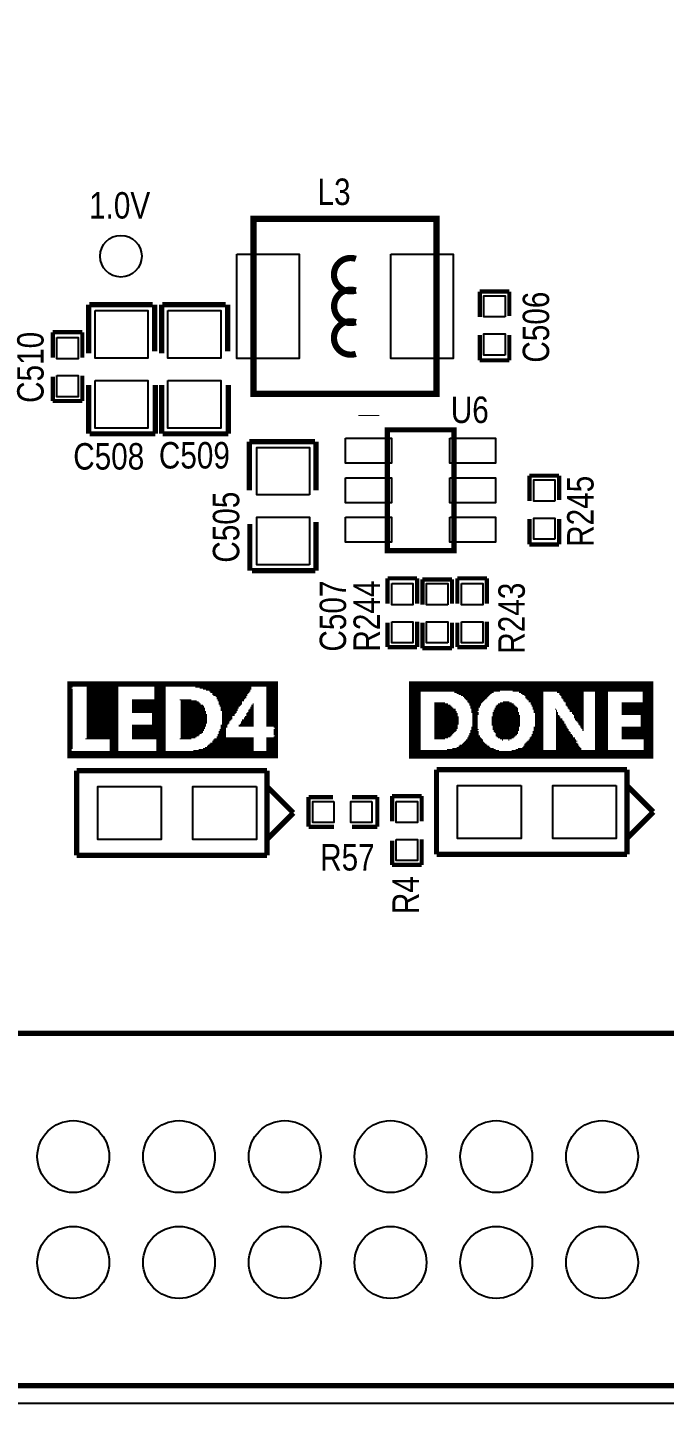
# Model space of a CAD drawing. Extents: x -16 to 114, y 9 to 99.
# Drawn here: x 37.65 to 52.95, y 9.2 to 42.22 of the extents above; entities that cross this region are included whole.
import ezdxf

# ---------------------------------------------------------------- set-up
doc = ezdxf.new("R2010")
doc.units = 0
for name, color, linetype in [('BG_OUTLINE', 7, 'CONTINUOUS'), ('BG_SILKSCREEN_TOP', 231, 'CONTINUOUS'), ('MA_PEN3', 231, 'CONTINUOUS'), ('PG_SILKSCREEN_TOP', 120, 'CONTINUOUS'), ('PIN_TOP', 92, 'CONTINUOUS'), ('RD_SILKSCREEN_TOP', 1, 'CONTINUOUS')]:
    doc.layers.add(name, color=color, linetype=linetype)

msp = doc.modelspace()

# ---------------------------------------------------------------- linework, layer by layer
at = {"layer": 'BG_OUTLINE'}
msp.add_lwpolyline([(-13.1341, 99.1898), (110.731, 99.1898, -0.414216), (113.7971, 96.1238), (113.7999, 12.1768), (113.7971, 12.2634, -0.414229), (110.731, 9.1973), (-13.2283, 9.1973), (-13.1267, 9.205, -0.414216), (-16.1928, 12.271), (-16.2001, 96.1238, -0.414209)], format="xyb", close=True, dxfattribs=at)
at = {"layer": 'MA_PEN3', "const_width": 0.0254}
for points in [[(38.6095, 26.5179), (43.6641, 26.5179)], [(38.6095, 26.4925), (43.6641, 26.4925)], [(38.6095, 26.4671), (43.6641, 26.4671)], [(38.6095, 26.4417), (43.6641, 26.4417)], [(38.6095, 26.4163), (43.6641, 26.4163)], [(46.8122, 26.5176), (52.6796, 26.5176)], [(46.8122, 26.4922), (52.6796, 26.4922)], [(46.8122, 26.4668), (52.6796, 26.4668)], [(46.8122, 26.4414), (52.6796, 26.4414)], [(46.8122, 26.416), (52.6796, 26.416)], [(38.6095, 26.3909), (38.7365, 26.3909)], [(38.6095, 26.3655), (38.7111, 26.3655)], [(38.6095, 26.3401), (38.7365, 26.3401)], [(38.6095, 26.3147), (38.7365, 26.3147)], [(38.6095, 26.2893), (38.7365, 26.2893)], [(38.6095, 26.2639), (38.7365, 26.2639)], [(38.6095, 26.2385), (38.7365, 26.2385)], [(38.6095, 26.2131), (38.7365, 26.2131)], [(38.6095, 26.1877), (38.7365, 26.1877)], [(38.6095, 26.1623), (38.7365, 26.1623)], [(38.6095, 26.1369), (38.7365, 26.1369)], [(38.6095, 26.1115), (38.7365, 26.1115)], [(38.6095, 26.0861), (38.7365, 26.0861)], [(39.0667, 26.3909), (39.8287, 26.3909)], [(39.0667, 26.3655), (39.8287, 26.3655)], [(39.0667, 26.3401), (39.8287, 26.3401)], [(39.0667, 26.3147), (39.8287, 26.3147)], [(39.0667, 26.2893), (39.8287, 26.2893)], [(39.0667, 26.2639), (39.8287, 26.2639)], [(39.0667, 26.2385), (39.8287, 26.2385)], [(39.0667, 26.2131), (39.8287, 26.2131)], [(39.0667, 26.1877), (39.8287, 26.1877)], [(39.0667, 26.1623), (39.8287, 26.1623)], [(39.0667, 26.1369), (39.8287, 26.1369)], [(39.0667, 26.1115), (39.8287, 26.1115)], [(39.0667, 26.0861), (39.8287, 26.0861)], [(40.1589, 26.0861), (40.9717, 26.0861)], [(40.6923, 26.3909), (40.9717, 26.3909)], [(40.6923, 26.3655), (40.9717, 26.3655)], [(40.6923, 26.3401), (40.9717, 26.3401)], [(40.6923, 26.3147), (40.9717, 26.3147)], [(40.6923, 26.2893), (40.9717, 26.2893)], [(40.6923, 26.2639), (40.9717, 26.2639)], [(40.6923, 26.2385), (40.9717, 26.2385)], [(40.6923, 26.2131), (40.9717, 26.2131)], [(40.6923, 26.1877), (40.9717, 26.1877)], [(40.6923, 26.1623), (40.9717, 26.1623)], [(40.6923, 26.1369), (40.9717, 26.1369)], [(40.6923, 26.1115), (40.9717, 26.1115)], [(41.3019, 26.0861), (41.5813, 26.0861)], [(41.6829, 26.3909), (43.0291, 26.3909)], [(41.7845, 26.3655), (43.0291, 26.3655)], [(41.8607, 26.3401), (43.0291, 26.3401)], [(41.9369, 26.3147), (43.0037, 26.3147)], [(42.0131, 26.2893), (43.0037, 26.2893)], [(42.0385, 26.2639), (42.9783, 26.2639)], [(42.0893, 26.2385), (42.9529, 26.2385)], [(42.0893, 26.2131), (42.9275, 26.2131)], [(42.1147, 26.1877), (42.9275, 26.1877)], [(42.1655, 26.1623), (42.9021, 26.1623)], [(42.1909, 26.1369), (42.9021, 26.1369)], [(42.1909, 26.1115), (42.8767, 26.1115)], [(42.2163, 26.0861), (42.8513, 26.0861)], [(43.3847, 26.3909), (43.6641, 26.3909)], [(43.3847, 26.3655), (43.6641, 26.3655)], [(43.3847, 26.3401), (43.6641, 26.3401)], [(43.3847, 26.3147), (43.6641, 26.3147)], [(43.3847, 26.2893), (43.6641, 26.2893)], [(43.3847, 26.2639), (43.6641, 26.2639)], [(43.3847, 26.2385), (43.6641, 26.2385)], [(43.3847, 26.2131), (43.6641, 26.2131)], [(43.3847, 26.1877), (43.6641, 26.1877)], [(43.3847, 26.1623), (43.6641, 26.1623)], [(43.3847, 26.1369), (43.6641, 26.1369)], [(43.3847, 26.1115), (43.6641, 26.1115)], [(43.3847, 26.0861), (43.6641, 26.0861)], [(46.8122, 26.3906), (52.6796, 26.3906)], [(46.8122, 26.3652), (52.6796, 26.3652)], [(46.8122, 26.3398), (52.6796, 26.3398)], [(46.8122, 26.3144), (52.6796, 26.3144)], [(46.8122, 26.289), (48.9966, 26.289)], [(46.8122, 26.2636), (47.0916, 26.2636)], [(46.8122, 26.2382), (47.0916, 26.2382)], [(46.8122, 26.2128), (47.0916, 26.2128)], [(46.8122, 26.1874), (47.0916, 26.1874)], [(46.8122, 26.162), (47.0916, 26.162)], [(46.8122, 26.1366), (47.0916, 26.1366)], [(46.8122, 26.1112), (47.0916, 26.1112)], [(46.8122, 26.0858), (47.0916, 26.0858)], [(47.9044, 26.2636), (48.8442, 26.2636)], [(47.9552, 26.2382), (48.7934, 26.2382)], [(48.006, 26.2128), (48.768, 26.2128)], [(48.0568, 26.1874), (48.7426, 26.1874)], [(48.1076, 26.162), (48.7172, 26.162)], [(48.133, 26.1366), (48.6918, 26.1366)], [(48.1584, 26.1112), (48.6664, 26.1112)], [(48.1838, 26.0858), (48.641, 26.0858)], [(49.3014, 26.289), (52.6796, 26.289)], [(49.4538, 26.2636), (50.038, 26.2636)], [(49.5046, 26.2382), (50.038, 26.2382)], [(49.53, 26.2128), (50.038, 26.2128)], [(49.5808, 26.1874), (50.038, 26.1874)], [(49.6062, 26.162), (50.038, 26.162)], [(49.6062, 26.1366), (50.038, 26.1366)], [(49.6316, 26.1112), (50.038, 26.1112)], [(49.657, 26.0858), (50.038, 26.0858)], [(50.3682, 26.2636), (51.0032, 26.2636)], [(50.419, 26.2382), (51.0032, 26.2382)], [(50.419, 26.2128), (51.0032, 26.2128)], [(50.4444, 26.1874), (51.0032, 26.1874)], [(50.4698, 26.162), (51.0032, 26.162)], [(50.4698, 26.1366), (51.0032, 26.1366)], [(50.4952, 26.1112), (51.0032, 26.1112)], [(50.5206, 26.0858), (51.0032, 26.0858)], [(51.2826, 26.2636), (51.5874, 26.2636)], [(51.2826, 26.2382), (51.5874, 26.2382)], [(51.2826, 26.2128), (51.5874, 26.2128)], [(51.2826, 26.1874), (51.5874, 26.1874)], [(51.2826, 26.162), (51.5874, 26.162)], [(51.2826, 26.1366), (51.5874, 26.1366)], [(51.2826, 26.1112), (51.5874, 26.1112)], [(51.2826, 26.0858), (51.5874, 26.0858)], [(52.4256, 26.2636), (52.6796, 26.2636)], [(52.4256, 26.2382), (52.6796, 26.2382)], [(52.4256, 26.2128), (52.6796, 26.2128)], [(52.4256, 26.1874), (52.6796, 26.1874)], [(52.4256, 26.162), (52.6796, 26.162)], [(52.4256, 26.1366), (52.6796, 26.1366)], [(52.4256, 26.1112), (52.6796, 26.1112)], [(52.4256, 26.0858), (52.6796, 26.0858)], [(38.6095, 26.0607), (38.7365, 26.0607)], [(38.6095, 26.0353), (38.7365, 26.0353)], [(38.6095, 26.0099), (38.7365, 26.0099)], [(38.6095, 25.9845), (38.7365, 25.9845)], [(38.6095, 25.9591), (38.7365, 25.9591)], [(38.6095, 25.9337), (38.7365, 25.9337)], [(38.6095, 25.9083), (38.7365, 25.9083)], [(38.6095, 25.8829), (38.7365, 25.8829)], [(38.6095, 25.8575), (38.7365, 25.8575)], [(38.6095, 25.8321), (38.7365, 25.8321)], [(38.6095, 25.8067), (38.7365, 25.8067)], [(38.6095, 25.7813), (38.7365, 25.7813)], [(38.6095, 25.7559), (38.7365, 25.7559)], [(39.0667, 26.0607), (39.8287, 26.0607)], [(39.0667, 26.0353), (39.8287, 26.0353)], [(39.0667, 26.0099), (39.8287, 26.0099)], [(39.0667, 25.9845), (39.8287, 25.9845)], [(39.0667, 25.9591), (39.8287, 25.9591)], [(39.0667, 25.9337), (39.8287, 25.9337)], [(39.0667, 25.9083), (39.8287, 25.9083)], [(39.0667, 25.8829), (39.8287, 25.8829)], [(39.0667, 25.8575), (39.8287, 25.8575)], [(39.0667, 25.8321), (39.8287, 25.8321)], [(39.0667, 25.8067), (39.8287, 25.8067)], [(39.0667, 25.7813), (39.8287, 25.7813)], [(39.0667, 25.7559), (39.8287, 25.7559)], [(40.1589, 26.0607), (40.9717, 26.0607)], [(40.1589, 26.0353), (40.9717, 26.0353)], [(40.1589, 26.0099), (40.9717, 26.0099)], [(40.1589, 25.9845), (40.9717, 25.9845)], [(40.1589, 25.9591), (40.9717, 25.9591)], [(40.1589, 25.9337), (40.9717, 25.9337)], [(40.1589, 25.9083), (40.9717, 25.9083)], [(40.1589, 25.8829), (40.9717, 25.8829)], [(40.1589, 25.8575), (40.9717, 25.8575)], [(40.1589, 25.8321), (40.9717, 25.8321)], [(40.1589, 25.8067), (40.9717, 25.8067)], [(40.1589, 25.7813), (40.9717, 25.7813)], [(40.6415, 25.7559), (40.9717, 25.7559)], [(41.3273, 26.0607), (41.7083, 26.0607)], [(41.3273, 26.0353), (41.7591, 26.0353)], [(41.3273, 26.0099), (41.7845, 26.0099)], [(41.3273, 25.9845), (41.8099, 25.9845)], [(41.3273, 25.9591), (41.8607, 25.9591)], [(41.3273, 25.9337), (41.8861, 25.9337)], [(41.3273, 25.9083), (41.8861, 25.9083)], [(41.3273, 25.8829), (41.9115, 25.8829)], [(41.3273, 25.8575), (41.9115, 25.8575)], [(41.3273, 25.8321), (41.9115, 25.8321)], [(41.3273, 25.8067), (41.9369, 25.8067)], [(41.3273, 25.7813), (41.9369, 25.7813)], [(41.3273, 25.7559), (41.9369, 25.7559)], [(42.2163, 26.0607), (42.8513, 26.0607)], [(42.2417, 26.0353), (42.8005, 26.0353)], [(42.2417, 26.0099), (42.8005, 26.0099)], [(42.2417, 25.9845), (42.8005, 25.9845)], [(42.2671, 25.9591), (42.7751, 25.9591)], [(42.2671, 25.9337), (42.7497, 25.9337)], [(42.2925, 25.9083), (42.7243, 25.9083)], [(42.2925, 25.8829), (42.7243, 25.8829)], [(42.2925, 25.8575), (42.6989, 25.8575)], [(42.2925, 25.8321), (42.6989, 25.8321)], [(42.3179, 25.8067), (42.6735, 25.8067)], [(42.3179, 25.7813), (42.6735, 25.7813)], [(42.3179, 25.7559), (42.6481, 25.7559)], [(42.9021, 25.7559), (43.0799, 25.7559)], [(42.9275, 25.7813), (43.0799, 25.7813)], [(42.9529, 25.8321), (43.0799, 25.8321)], [(42.9529, 25.8067), (43.0799, 25.8067)], [(42.9783, 25.8575), (43.0799, 25.8575)], [(43.0037, 25.9083), (43.0799, 25.9083)], [(43.0037, 25.8829), (43.0799, 25.8829)], [(43.0291, 25.9591), (43.0799, 25.9591)], [(43.0291, 25.9337), (43.0799, 25.9337)], [(43.0545, 25.9845), (43.0799, 25.9845)], [(43.3847, 26.0607), (43.6641, 26.0607)], [(43.3847, 26.0353), (43.6641, 26.0353)], [(43.3847, 26.0099), (43.6641, 26.0099)], [(43.3847, 25.9845), (43.6641, 25.9845)], [(43.3847, 25.9591), (43.6641, 25.9591)], [(43.3847, 25.9337), (43.6641, 25.9337)], [(43.3847, 25.9083), (43.6641, 25.9083)], [(43.3847, 25.8829), (43.6641, 25.8829)], [(43.3847, 25.8575), (43.6641, 25.8575)], [(43.3847, 25.8321), (43.6641, 25.8321)], [(43.3847, 25.8067), (43.6641, 25.8067)], [(43.3847, 25.7813), (43.6641, 25.7813)], [(43.3847, 25.7559), (43.6641, 25.7559)], [(46.8122, 26.0604), (47.0916, 26.0604)], [(46.8122, 26.035), (47.0916, 26.035)], [(46.8122, 26.0096), (47.0916, 26.0096)], [(46.8122, 25.9842), (47.0916, 25.9842)], [(46.8122, 25.9588), (47.0916, 25.9588)], [(46.8122, 25.9334), (47.0916, 25.9334)], [(46.8122, 25.908), (47.0916, 25.908)], [(46.8122, 25.8826), (47.0916, 25.8826)], [(46.8122, 25.8572), (47.0916, 25.8572)], [(46.8122, 25.8318), (47.0916, 25.8318)], [(46.8122, 25.8064), (47.0916, 25.8064)], [(46.8122, 25.781), (47.0916, 25.781)], [(46.8122, 25.7556), (47.0916, 25.7556)], [(47.4218, 26.0096), (47.6758, 26.0096)], [(47.4218, 25.9842), (47.752, 25.9842)], [(47.4218, 25.9588), (47.8028, 25.9588)], [(47.4218, 25.9334), (47.8282, 25.9334)], [(47.4218, 25.908), (47.8536, 25.908)], [(47.4218, 25.8826), (47.879, 25.8826)], [(47.4218, 25.8572), (47.9298, 25.8572)], [(47.4218, 25.8318), (47.9298, 25.8318)], [(47.4218, 25.8064), (47.9552, 25.8064)], [(47.4218, 25.781), (47.9552, 25.781)], [(47.4218, 25.7556), (47.9806, 25.7556)], [(48.2092, 26.0604), (48.6156, 26.0604)], [(48.2092, 26.035), (48.5902, 26.035)], [(48.2346, 26.0096), (48.5648, 26.0096)], [(48.26, 25.9842), (48.5394, 25.9842)], [(48.26, 25.9588), (48.5394, 25.9588)], [(48.2854, 25.9334), (48.514, 25.9334)], [(48.2854, 25.908), (48.514, 25.908)], [(48.2854, 25.8826), (48.4886, 25.8826)], [(48.3108, 25.8572), (48.4886, 25.8572)], [(48.3108, 25.8318), (48.4886, 25.8318)], [(48.3108, 25.8064), (48.4632, 25.8064)], [(48.3108, 25.781), (48.4886, 25.781)], [(48.3362, 25.7556), (48.4886, 25.7556)], [(48.8188, 25.781), (49.4538, 25.781)], [(48.8188, 25.7556), (49.4538, 25.7556)], [(48.8442, 25.8318), (49.4284, 25.8318)], [(48.8442, 25.8064), (49.4284, 25.8064)], [(48.8696, 25.8826), (49.4284, 25.8826)], [(48.8696, 25.8572), (49.4284, 25.8572)], [(48.895, 25.9334), (49.3776, 25.9334)], [(48.895, 25.908), (49.403, 25.908)], [(48.9204, 25.9588), (49.3522, 25.9588)], [(48.9458, 25.9842), (49.3268, 25.9842)], [(48.9966, 26.0096), (49.276, 26.0096)], [(49.0728, 26.035), (49.2252, 26.035)], [(49.6824, 26.0604), (50.038, 26.0604)], [(49.6824, 26.035), (50.038, 26.035)], [(49.7332, 26.0096), (50.038, 26.0096)], [(49.7332, 25.9842), (50.038, 25.9842)], [(49.7586, 25.9588), (50.038, 25.9588)], [(49.7586, 25.9334), (50.038, 25.9334)], [(49.784, 25.908), (50.038, 25.908)], [(49.784, 25.8826), (50.038, 25.8826)], [(49.784, 25.8572), (50.038, 25.8572)], [(49.8094, 25.8318), (50.038, 25.8318)], [(49.8094, 25.8064), (50.038, 25.8064)], [(49.8094, 25.781), (50.038, 25.781)], [(49.8348, 25.7556), (50.038, 25.7556)], [(50.3174, 25.8572), (50.3428, 25.8572)], [(50.3428, 25.8318), (50.3682, 25.8318)], [(50.3428, 25.8064), (50.3682, 25.8064)], [(50.3428, 25.781), (50.3936, 25.781)], [(50.3428, 25.7556), (50.3936, 25.7556)], [(50.5206, 26.0604), (51.0032, 26.0604)], [(50.546, 26.035), (51.0032, 26.035)], [(50.5714, 26.0096), (51.0032, 26.0096)], [(50.5714, 25.9842), (51.0032, 25.9842)], [(50.5714, 25.9588), (51.0032, 25.9588)], [(50.5968, 25.9334), (51.0032, 25.9334)], [(50.6222, 25.908), (51.0032, 25.908)], [(50.6222, 25.8826), (51.0032, 25.8826)], [(50.6476, 25.8572), (51.0032, 25.8572)], [(50.673, 25.8318), (51.0032, 25.8318)], [(50.673, 25.8064), (51.0032, 25.8064)], [(50.7238, 25.781), (51.0032, 25.781)], [(50.7238, 25.7556), (51.0032, 25.7556)], [(51.2826, 26.0604), (51.5874, 26.0604)], [(51.2826, 26.035), (51.5874, 26.035)], [(51.2826, 26.0096), (51.5874, 26.0096)], [(51.2826, 25.9842), (51.5874, 25.9842)], [(51.2826, 25.9588), (51.5874, 25.9588)], [(51.2826, 25.9334), (51.5874, 25.9334)], [(51.2826, 25.908), (51.5874, 25.908)], [(51.2826, 25.8826), (51.5874, 25.8826)], [(51.2826, 25.8572), (51.5874, 25.8572)], [(51.2826, 25.8318), (51.5874, 25.8318)], [(51.2826, 25.8064), (51.5874, 25.8064)], [(51.2826, 25.781), (51.5874, 25.781)], [(51.2826, 25.7556), (51.5874, 25.7556)], [(51.9176, 26.0096), (52.6796, 26.0096)], [(51.9176, 25.9842), (52.6796, 25.9842)], [(51.9176, 25.9588), (52.6796, 25.9588)], [(51.9176, 25.9334), (52.6796, 25.9334)], [(51.9176, 25.908), (52.6796, 25.908)], [(51.9176, 25.8826), (52.6796, 25.8826)], [(51.9176, 25.8572), (52.6796, 25.8572)], [(51.9176, 25.8318), (52.6796, 25.8318)], [(51.9176, 25.8064), (52.6796, 25.8064)], [(51.9176, 25.781), (52.6796, 25.781)], [(51.9176, 25.7556), (52.6796, 25.7556)], [(52.4256, 26.0604), (52.6796, 26.0604)], [(52.4256, 26.035), (52.6796, 26.035)], [(38.6095, 25.7305), (38.7365, 25.7305)], [(38.6095, 25.7051), (38.7365, 25.7051)], [(38.6095, 25.6797), (38.7365, 25.6797)], [(38.6095, 25.6543), (38.7365, 25.6543)], [(38.6095, 25.6289), (38.7365, 25.6289)], [(38.6095, 25.6035), (38.7365, 25.6035)], [(38.6095, 25.5781), (38.7365, 25.5781)], [(38.6095, 25.5527), (38.7365, 25.5527)], [(38.6095, 25.5273), (38.7365, 25.5273)], [(38.6095, 25.5019), (38.7365, 25.5019)], [(38.6095, 25.4765), (38.7365, 25.4765)], [(38.6095, 25.4511), (38.7365, 25.4511)], [(38.6095, 25.4257), (38.7365, 25.4257)], [(39.0667, 25.7305), (39.8287, 25.7305)], [(39.0667, 25.7051), (39.8287, 25.7051)], [(39.0667, 25.6797), (39.8287, 25.6797)], [(39.0667, 25.6543), (39.8287, 25.6543)], [(39.0667, 25.6289), (39.8287, 25.6289)], [(39.0667, 25.6035), (39.8287, 25.6035)], [(39.0667, 25.5781), (39.8287, 25.5781)], [(39.0667, 25.5527), (39.8287, 25.5527)], [(39.0667, 25.5273), (39.8287, 25.5273)], [(39.0667, 25.5019), (39.8287, 25.5019)], [(39.0667, 25.4765), (39.8287, 25.4765)], [(39.0667, 25.4511), (39.8287, 25.4511)], [(39.0667, 25.4257), (39.8287, 25.4257)], [(40.1589, 25.4765), (40.9717, 25.4765)], [(40.1589, 25.4511), (40.9717, 25.4511)], [(40.1589, 25.4257), (40.9717, 25.4257)], [(40.6415, 25.7305), (40.9717, 25.7305)], [(40.6415, 25.7051), (40.9717, 25.7051)], [(40.6415, 25.6797), (40.9717, 25.6797)], [(40.6415, 25.6543), (40.9717, 25.6543)], [(40.6415, 25.6289), (40.9717, 25.6289)], [(40.6415, 25.6035), (40.9717, 25.6035)], [(40.6415, 25.5781), (40.9717, 25.5781)], [(40.6415, 25.5527), (40.9717, 25.5527)], [(40.6415, 25.5273), (40.9717, 25.5273)], [(40.6415, 25.5019), (40.9717, 25.5019)], [(41.3273, 25.7305), (41.9623, 25.7305)], [(41.3273, 25.7051), (41.9623, 25.7051)], [(41.3273, 25.6797), (41.9623, 25.6797)], [(41.3273, 25.6543), (41.9623, 25.6543)], [(41.3273, 25.6289), (41.9623, 25.6289)], [(41.3273, 25.6035), (41.9623, 25.6035)], [(41.3273, 25.5781), (41.9623, 25.5781)], [(41.3273, 25.5527), (41.9623, 25.5527)], [(41.3273, 25.5273), (41.9623, 25.5273)], [(41.3273, 25.5019), (41.9369, 25.5019)], [(41.3273, 25.4765), (41.9369, 25.4765)], [(41.3273, 25.4511), (41.9369, 25.4511)], [(41.3273, 25.4257), (41.9115, 25.4257)], [(42.2925, 25.4765), (42.4449, 25.4765)], [(42.2925, 25.4511), (42.4449, 25.4511)], [(42.2925, 25.4257), (42.4449, 25.4257)], [(42.3179, 25.7305), (42.6227, 25.7305)], [(42.3179, 25.7051), (42.6227, 25.7051)], [(42.3179, 25.6797), (42.5719, 25.6797)], [(42.3179, 25.6543), (42.5719, 25.6543)], [(42.3179, 25.6289), (42.5719, 25.6289)], [(42.3179, 25.6035), (42.5465, 25.6035)], [(42.3179, 25.5781), (42.5211, 25.5781)], [(42.3179, 25.5527), (42.4957, 25.5527)], [(42.3179, 25.5273), (42.4957, 25.5273)], [(42.3179, 25.5019), (42.4703, 25.5019)], [(42.7243, 25.4765), (43.0799, 25.4765)], [(42.7243, 25.4511), (43.0799, 25.4511)], [(42.7497, 25.5019), (43.0799, 25.5019)], [(42.7751, 25.5527), (43.0799, 25.5527)], [(42.7751, 25.5273), (43.0799, 25.5273)], [(42.8005, 25.6035), (43.0799, 25.6035)], [(42.8005, 25.5781), (43.0799, 25.5781)], [(42.8513, 25.6543), (43.0799, 25.6543)], [(42.8513, 25.6289), (43.0799, 25.6289)], [(42.8767, 25.6797), (43.0799, 25.6797)], [(42.9021, 25.7305), (43.0799, 25.7305)], [(42.9021, 25.7051), (43.0799, 25.7051)], [(43.3847, 25.7305), (43.6641, 25.7305)], [(43.3847, 25.7051), (43.6641, 25.7051)], [(43.3847, 25.6797), (43.6641, 25.6797)], [(43.3847, 25.6543), (43.6641, 25.6543)], [(43.3847, 25.6289), (43.6641, 25.6289)], [(43.3847, 25.6035), (43.6641, 25.6035)], [(43.3847, 25.5781), (43.6641, 25.5781)], [(43.3847, 25.5527), (43.6641, 25.5527)], [(43.3847, 25.5273), (43.6641, 25.5273)], [(43.3847, 25.5019), (43.6641, 25.5019)], [(43.3847, 25.4765), (43.6641, 25.4765)], [(43.3847, 25.4511), (43.6641, 25.4511)], [(43.5625, 25.4257), (43.6641, 25.4257)], [(46.8122, 25.7302), (47.0916, 25.7302)], [(46.8122, 25.7048), (47.0916, 25.7048)], [(46.8122, 25.6794), (47.0916, 25.6794)], [(46.8122, 25.654), (47.0916, 25.654)], [(46.8122, 25.6286), (47.0916, 25.6286)], [(46.8122, 25.6032), (47.0916, 25.6032)], [(46.8122, 25.5778), (47.0916, 25.5778)], [(46.8122, 25.5524), (47.0916, 25.5524)], [(46.8122, 25.527), (47.0916, 25.527)], [(46.8122, 25.5016), (47.0916, 25.5016)], [(46.8122, 25.4762), (47.0916, 25.4762)], [(46.8122, 25.4508), (47.0916, 25.4508)], [(46.8122, 25.4254), (47.0916, 25.4254)], [(47.4218, 25.7302), (47.9806, 25.7302)], [(47.4218, 25.7048), (47.9806, 25.7048)], [(47.4218, 25.6794), (48.006, 25.6794)], [(47.4218, 25.654), (48.006, 25.654)], [(47.4218, 25.6286), (48.006, 25.6286)], [(47.4218, 25.6032), (48.006, 25.6032)], [(47.4218, 25.5778), (48.006, 25.5778)], [(47.4218, 25.5524), (48.006, 25.5524)], [(47.4218, 25.527), (48.006, 25.527)], [(47.4218, 25.5016), (48.006, 25.5016)], [(47.4218, 25.4762), (47.9806, 25.4762)], [(47.4218, 25.4508), (47.9806, 25.4508)], [(47.4218, 25.4254), (47.9806, 25.4254)], [(48.3108, 25.4254), (48.4632, 25.4254)], [(48.3362, 25.7302), (48.4886, 25.7302)], [(48.3362, 25.7048), (48.4632, 25.7048)], [(48.3362, 25.6794), (48.4632, 25.6794)], [(48.3362, 25.654), (48.4632, 25.654)], [(48.3362, 25.6286), (48.4632, 25.6286)], [(48.3362, 25.6032), (48.4632, 25.6032)], [(48.3362, 25.5778), (48.4632, 25.5778)], [(48.3362, 25.5524), (48.4632, 25.5524)], [(48.3362, 25.527), (48.4632, 25.527)], [(48.3362, 25.5016), (48.4632, 25.5016)], [(48.3362, 25.4762), (48.4632, 25.4762)], [(48.3362, 25.4508), (48.4632, 25.4508)], [(48.7934, 25.6794), (49.4792, 25.6794)], [(48.7934, 25.654), (49.4792, 25.654)], [(48.7934, 25.6286), (49.4792, 25.6286)], [(48.7934, 25.6032), (49.4792, 25.6032)], [(48.7934, 25.5778), (49.4792, 25.5778)], [(48.7934, 25.5524), (49.4792, 25.5524)], [(48.7934, 25.527), (49.4792, 25.527)], [(48.7934, 25.5016), (49.4792, 25.5016)], [(48.7934, 25.4762), (49.4792, 25.4762)], [(48.8188, 25.7302), (49.4538, 25.7302)], [(48.8188, 25.7048), (49.4792, 25.7048)], [(48.8188, 25.4508), (49.4792, 25.4508)], [(48.8188, 25.4254), (49.4538, 25.4254)], [(49.8094, 25.4254), (50.038, 25.4254)], [(49.8348, 25.7302), (50.038, 25.7302)], [(49.8348, 25.7048), (50.038, 25.7048)], [(49.8348, 25.6794), (50.038, 25.6794)], [(49.8348, 25.654), (50.038, 25.654)], [(49.8348, 25.6286), (50.038, 25.6286)], [(49.8348, 25.6032), (50.038, 25.6032)], [(49.8348, 25.5778), (50.038, 25.5778)], [(49.8348, 25.5524), (50.038, 25.5524)], [(49.8348, 25.527), (50.038, 25.527)], [(49.8348, 25.5016), (50.038, 25.5016)], [(49.8348, 25.4762), (50.038, 25.4762)], [(49.8348, 25.4508), (50.038, 25.4508)], [(50.3428, 25.7302), (50.3936, 25.7302)], [(50.3428, 25.7048), (50.419, 25.7048)], [(50.3428, 25.6794), (50.4444, 25.6794)], [(50.3428, 25.654), (50.4444, 25.654)], [(50.3428, 25.6286), (50.4952, 25.6286)], [(50.3428, 25.6032), (50.4952, 25.6032)], [(50.3428, 25.5778), (50.5206, 25.5778)], [(50.3428, 25.5524), (50.546, 25.5524)], [(50.3428, 25.527), (50.546, 25.527)], [(50.3428, 25.5016), (50.5714, 25.5016)], [(50.3428, 25.4762), (50.5714, 25.4762)], [(50.3428, 25.4508), (50.5968, 25.4508)], [(50.3428, 25.4254), (50.5968, 25.4254)], [(50.7492, 25.7302), (51.0032, 25.7302)], [(50.7746, 25.7048), (51.0032, 25.7048)], [(50.7746, 25.6794), (51.0032, 25.6794)], [(50.7746, 25.654), (51.0032, 25.654)], [(50.8, 25.6286), (51.0032, 25.6286)], [(50.8, 25.6032), (51.0032, 25.6032)], [(50.8254, 25.5778), (51.0032, 25.5778)], [(50.8508, 25.5524), (51.0032, 25.5524)], [(50.8762, 25.527), (51.0032, 25.527)], [(50.8762, 25.5016), (51.0032, 25.5016)], [(50.9016, 25.4762), (51.0032, 25.4762)], [(50.927, 25.4508), (51.0032, 25.4508)], [(50.927, 25.4254), (51.0032, 25.4254)], [(51.2826, 25.7302), (51.5874, 25.7302)], [(51.2826, 25.7048), (51.5874, 25.7048)], [(51.2826, 25.6794), (51.5874, 25.6794)], [(51.2826, 25.654), (51.5874, 25.654)], [(51.2826, 25.6286), (51.5874, 25.6286)], [(51.2826, 25.6032), (51.5874, 25.6032)], [(51.2826, 25.5778), (51.5874, 25.5778)], [(51.2826, 25.5524), (51.5874, 25.5524)], [(51.2826, 25.527), (51.5874, 25.527)], [(51.2826, 25.5016), (51.5874, 25.5016)], [(51.2826, 25.4762), (51.5874, 25.4762)], [(51.2826, 25.4508), (51.5874, 25.4508)], [(51.2826, 25.4254), (51.5874, 25.4254)], [(51.9176, 25.7302), (52.6796, 25.7302)], [(51.9176, 25.4254), (52.6796, 25.4254)], [(52.3748, 25.7048), (52.6796, 25.7048)], [(52.3748, 25.6794), (52.6796, 25.6794)], [(52.3748, 25.654), (52.6796, 25.654)], [(52.3748, 25.6286), (52.6796, 25.6286)], [(52.3748, 25.6032), (52.6796, 25.6032)], [(52.3748, 25.5778), (52.6796, 25.5778)], [(52.3748, 25.5524), (52.6796, 25.5524)], [(52.3748, 25.527), (52.6796, 25.527)], [(52.3748, 25.5016), (52.6796, 25.5016)], [(52.3748, 25.4762), (52.6796, 25.4762)], [(52.3748, 25.4508), (52.6796, 25.4508)], [(38.6095, 25.4003), (38.7365, 25.4003)], [(38.6095, 25.3749), (38.7365, 25.3749)], [(38.6095, 25.3495), (38.7365, 25.3495)], [(38.6095, 25.3241), (38.7365, 25.3241)], [(38.6095, 25.2987), (38.7365, 25.2987)], [(38.6095, 25.2733), (38.7365, 25.2733)], [(38.6095, 25.2479), (38.7365, 25.2479)], [(38.6095, 25.2225), (38.7365, 25.2225)], [(38.6095, 25.1971), (38.7365, 25.1971)], [(38.6095, 25.1717), (38.7365, 25.1717)], [(38.6095, 25.1463), (38.7365, 25.1463)], [(38.6095, 25.1209), (38.7365, 25.1209)], [(38.6095, 25.0955), (38.7365, 25.0955)], [(39.0413, 25.1463), (39.8287, 25.1463)], [(39.0667, 25.4003), (39.8287, 25.4003)], [(39.0667, 25.3749), (39.8287, 25.3749)], [(39.0667, 25.3495), (39.8287, 25.3495)], [(39.0667, 25.3241), (39.8287, 25.3241)], [(39.0667, 25.2987), (39.8287, 25.2987)], [(39.0667, 25.2733), (39.8287, 25.2733)], [(39.0667, 25.2479), (39.8287, 25.2479)], [(39.0667, 25.2225), (39.8287, 25.2225)], [(39.0667, 25.1971), (39.8287, 25.1971)], [(39.0667, 25.1717), (39.8287, 25.1717)], [(39.6255, 25.1209), (39.8287, 25.1209)], [(39.6255, 25.0955), (39.8287, 25.0955)], [(40.1589, 25.4003), (40.9717, 25.4003)], [(40.1589, 25.3749), (40.9717, 25.3749)], [(40.1589, 25.3495), (40.9717, 25.3495)], [(40.1589, 25.3241), (40.9717, 25.3241)], [(40.1589, 25.2987), (40.9717, 25.2987)], [(40.1589, 25.2733), (40.9717, 25.2733)], [(40.1589, 25.2479), (40.9717, 25.2479)], [(40.1589, 25.2225), (40.9717, 25.2225)], [(40.1589, 25.1971), (40.9717, 25.1971)], [(40.1589, 25.1717), (40.9717, 25.1717)], [(40.1589, 25.1463), (40.9717, 25.1463)], [(40.7431, 25.1209), (40.9717, 25.1209)], [(40.7431, 25.0955), (40.9717, 25.0955)], [(41.3019, 25.1463), (41.5813, 25.1463)], [(41.3273, 25.4003), (41.9115, 25.4003)], [(41.3273, 25.3749), (41.8861, 25.3749)], [(41.3273, 25.3495), (41.8861, 25.3495)], [(41.3273, 25.3241), (41.8607, 25.3241)], [(41.3273, 25.2987), (41.8607, 25.2987)], [(41.3273, 25.2733), (41.8353, 25.2733)], [(41.3273, 25.2479), (41.7845, 25.2479)], [(41.3273, 25.2225), (41.7591, 25.2225)], [(41.3273, 25.1971), (41.7083, 25.1971)], [(41.3273, 25.1717), (41.6829, 25.1717)], [(42.0893, 25.0955), (43.0799, 25.0955)], [(42.1147, 25.1209), (43.0799, 25.1209)], [(42.1401, 25.1463), (43.0799, 25.1463)], [(42.1909, 25.1971), (42.4195, 25.1971)], [(42.1909, 25.1717), (43.0799, 25.1717)], [(42.2163, 25.2479), (42.4195, 25.2479)], [(42.2163, 25.2225), (42.4195, 25.2225)], [(42.2417, 25.3241), (42.4195, 25.3241)], [(42.2417, 25.2987), (42.4195, 25.2987)], [(42.2417, 25.2733), (42.4195, 25.2733)], [(42.2671, 25.3749), (42.4195, 25.3749)], [(42.2671, 25.3495), (42.4195, 25.3495)], [(42.2925, 25.4003), (42.4195, 25.4003)], [(43.3847, 25.1717), (43.6641, 25.1717)], [(43.3847, 25.1463), (43.6641, 25.1463)], [(43.3847, 25.1209), (43.6641, 25.1209)], [(43.3847, 25.0955), (43.6641, 25.0955)], [(43.5625, 25.3749), (43.6641, 25.3749)], [(43.5625, 25.3495), (43.6641, 25.3495)], [(43.5625, 25.3241), (43.6641, 25.3241)], [(43.5625, 25.2987), (43.6641, 25.2987)], [(43.5625, 25.2733), (43.6641, 25.2733)], [(43.5625, 25.2479), (43.6641, 25.2479)], [(43.5625, 25.1971), (43.6641, 25.1971)], [(43.5879, 25.4003), (43.6641, 25.4003)], [(43.5879, 25.2225), (43.6641, 25.2225)], [(46.8122, 25.4), (47.0916, 25.4)], [(46.8122, 25.3746), (47.0916, 25.3746)], [(46.8122, 25.3492), (47.0916, 25.3492)], [(46.8122, 25.3238), (47.0916, 25.3238)], [(46.8122, 25.2984), (47.0916, 25.2984)], [(46.8122, 25.273), (47.0916, 25.273)], [(46.8122, 25.2476), (47.0916, 25.2476)], [(46.8122, 25.2222), (47.0916, 25.2222)], [(46.8122, 25.1968), (47.0916, 25.1968)], [(46.8122, 25.1714), (47.0916, 25.1714)], [(46.8122, 25.146), (47.0916, 25.146)], [(46.8122, 25.1206), (47.0916, 25.1206)], [(46.8122, 25.0952), (47.0916, 25.0952)], [(47.4218, 25.4), (47.9806, 25.4)], [(47.4218, 25.3746), (47.9552, 25.3746)], [(47.4218, 25.3492), (47.9552, 25.3492)], [(47.4218, 25.3238), (47.9298, 25.3238)], [(47.4218, 25.2984), (47.9044, 25.2984)], [(47.4218, 25.273), (47.879, 25.273)], [(47.4218, 25.2476), (47.8536, 25.2476)], [(47.4218, 25.2222), (47.8282, 25.2222)], [(47.4218, 25.1968), (47.8028, 25.1968)], [(47.4218, 25.1714), (47.752, 25.1714)], [(47.4218, 25.146), (47.6758, 25.146)], [(48.1584, 25.0952), (48.5902, 25.0952)], [(48.1838, 25.1206), (48.5902, 25.1206)], [(48.2092, 25.1714), (48.5394, 25.1714)], [(48.2092, 25.146), (48.5648, 25.146)], [(48.2346, 25.2222), (48.514, 25.2222)], [(48.2346, 25.1968), (48.514, 25.1968)], [(48.26, 25.273), (48.4886, 25.273)], [(48.26, 25.2476), (48.4886, 25.2476)], [(48.2854, 25.3492), (48.4632, 25.3492)], [(48.2854, 25.3238), (48.4886, 25.3238)], [(48.2854, 25.2984), (48.4886, 25.2984)], [(48.3108, 25.4), (48.4632, 25.4)], [(48.3108, 25.3746), (48.4886, 25.3746)], [(48.8188, 25.4), (49.4538, 25.4)], [(48.8188, 25.3746), (49.4538, 25.3746)], [(48.8442, 25.3492), (49.4538, 25.3492)], [(48.8442, 25.3238), (49.4284, 25.3238)], [(48.8696, 25.2984), (49.4284, 25.2984)], [(48.895, 25.273), (49.4284, 25.273)], [(48.895, 25.2476), (49.403, 25.2476)], [(48.895, 25.2222), (49.3776, 25.2222)], [(48.9204, 25.1968), (49.3522, 25.1968)], [(48.9458, 25.1714), (49.3268, 25.1714)], [(48.9966, 25.146), (49.276, 25.146)], [(49.0474, 25.1206), (49.0728, 25.1206)], [(49.1998, 25.1206), (49.2252, 25.1206)], [(49.657, 25.0952), (50.038, 25.0952)], [(49.6824, 25.1206), (50.038, 25.1206)], [(49.7078, 25.1714), (50.038, 25.1714)], [(49.7078, 25.146), (50.038, 25.146)], [(49.7332, 25.1968), (50.038, 25.1968)], [(49.7586, 25.2476), (50.038, 25.2476)], [(49.7586, 25.2222), (50.038, 25.2222)], [(49.784, 25.3238), (50.038, 25.3238)], [(49.784, 25.2984), (50.038, 25.2984)], [(49.784, 25.273), (50.038, 25.273)], [(49.8094, 25.4), (50.038, 25.4)], [(49.8094, 25.3746), (50.038, 25.3746)], [(49.8094, 25.3492), (50.038, 25.3492)], [(50.3428, 25.4), (50.6222, 25.4)], [(50.3428, 25.3746), (50.6476, 25.3746)], [(50.3428, 25.3492), (50.6476, 25.3492)], [(50.3428, 25.3238), (50.673, 25.3238)], [(50.3428, 25.2984), (50.6984, 25.2984)], [(50.3428, 25.273), (50.6984, 25.273)], [(50.3428, 25.2476), (50.7238, 25.2476)], [(50.3428, 25.2222), (50.7492, 25.2222)], [(50.3428, 25.1968), (50.7492, 25.1968)], [(50.3428, 25.1714), (50.8, 25.1714)], [(50.3428, 25.146), (50.8, 25.146)], [(50.3428, 25.1206), (50.8254, 25.1206)], [(50.3428, 25.0952), (50.8508, 25.0952)], [(50.9524, 25.4), (51.0032, 25.4)], [(50.9778, 25.3746), (51.0032, 25.3746)], [(50.9778, 25.3492), (51.0032, 25.3492)], [(51.2826, 25.4), (51.5874, 25.4)], [(51.2826, 25.3746), (51.5874, 25.3746)], [(51.2826, 25.3492), (51.5874, 25.3492)], [(51.2826, 25.3238), (51.5874, 25.3238)], [(51.2826, 25.2984), (51.5874, 25.2984)], [(51.2826, 25.273), (51.5874, 25.273)], [(51.2826, 25.2476), (51.5874, 25.2476)], [(51.2826, 25.2222), (51.5874, 25.2222)], [(51.2826, 25.1968), (51.5874, 25.1968)], [(51.2826, 25.1714), (51.5874, 25.1714)], [(51.2826, 25.146), (51.5874, 25.146)], [(51.2826, 25.1206), (51.5874, 25.1206)], [(51.2826, 25.0952), (51.5874, 25.0952)], [(51.9176, 25.4), (52.6796, 25.4)], [(51.9176, 25.3746), (52.6796, 25.3746)], [(51.9176, 25.3492), (52.6796, 25.3492)], [(51.9176, 25.3238), (52.6796, 25.3238)], [(51.9176, 25.2984), (52.6796, 25.2984)], [(51.9176, 25.273), (52.6796, 25.273)], [(51.9176, 25.2476), (52.6796, 25.2476)], [(51.9176, 25.2222), (52.6796, 25.2222)], [(51.9176, 25.1968), (52.6796, 25.1968)], [(51.9176, 25.1714), (52.6796, 25.1714)], [(51.9176, 25.146), (52.6796, 25.146)], [(52.451, 25.1206), (52.6796, 25.1206)], [(52.451, 25.0952), (52.6796, 25.0952)], [(38.6095, 25.0701), (38.7365, 25.0701)], [(38.6095, 25.0447), (38.7365, 25.0447)], [(38.6095, 25.0193), (38.7365, 25.0193)], [(38.6095, 24.9939), (38.7365, 24.9939)], [(38.6095, 24.9685), (38.7365, 24.9685)], [(38.6095, 24.9431), (38.7365, 24.9431)], [(38.6095, 24.9177), (38.7365, 24.9177)], [(38.6095, 24.8923), (38.7111, 24.8923)], [(38.6095, 24.8669), (38.7111, 24.8669)], [(38.6095, 24.8415), (43.6641, 24.8415)], [(38.6095, 24.8161), (43.6641, 24.8161)], [(38.6095, 24.7907), (43.6641, 24.7907)], [(38.6095, 24.7653), (43.6641, 24.7653)], [(39.6255, 25.0701), (39.8287, 25.0701)], [(39.6255, 25.0447), (39.8287, 25.0447)], [(39.6255, 25.0193), (39.8287, 25.0193)], [(39.6255, 24.9939), (39.8287, 24.9939)], [(39.6255, 24.9685), (39.8287, 24.9685)], [(39.6255, 24.9431), (39.8287, 24.9431)], [(39.6255, 24.9177), (39.8287, 24.9177)], [(39.6255, 24.8923), (39.8287, 24.8923)], [(39.6255, 24.8669), (39.8287, 24.8669)], [(40.7431, 25.0701), (40.9717, 25.0701)], [(40.7431, 25.0447), (40.9717, 25.0447)], [(40.7431, 25.0193), (40.9717, 25.0193)], [(40.7431, 24.9939), (40.9717, 24.9939)], [(40.7431, 24.9685), (40.9717, 24.9685)], [(40.7431, 24.9431), (40.9717, 24.9431)], [(40.7431, 24.9177), (40.9717, 24.9177)], [(40.7431, 24.8923), (40.9717, 24.8923)], [(40.7431, 24.8669), (40.9717, 24.8669)], [(41.6321, 24.8669), (43.0799, 24.8669)], [(41.7591, 24.8923), (43.0799, 24.8923)], [(41.8607, 24.9177), (43.0799, 24.9177)], [(41.9115, 24.9431), (43.0799, 24.9431)], [(41.9623, 24.9685), (43.0799, 24.9685)], [(41.9877, 24.9939), (43.0799, 24.9939)], [(42.0131, 25.0193), (43.0799, 25.0193)], [(42.0385, 25.0447), (43.0799, 25.0447)], [(42.0893, 25.0701), (43.0799, 25.0701)], [(43.3847, 25.0701), (43.6641, 25.0701)], [(43.3847, 25.0447), (43.6641, 25.0447)], [(43.3847, 25.0193), (43.6641, 25.0193)], [(43.3847, 24.9939), (43.6641, 24.9939)], [(43.3847, 24.9685), (43.6641, 24.9685)], [(43.3847, 24.9431), (43.6641, 24.9431)], [(43.3847, 24.9177), (43.6641, 24.9177)], [(43.3847, 24.8923), (43.6641, 24.8923)], [(43.3847, 24.8669), (43.6641, 24.8669)], [(46.8122, 25.0698), (47.0916, 25.0698)], [(46.8122, 25.0444), (47.0916, 25.0444)], [(46.8122, 25.019), (47.0916, 25.019)], [(46.8122, 24.9936), (47.0916, 24.9936)], [(46.8122, 24.9682), (47.0916, 24.9682)], [(46.8122, 24.9428), (47.0916, 24.9428)], [(46.8122, 24.9174), (47.0916, 24.9174)], [(46.8122, 24.892), (47.0916, 24.892)], [(46.8122, 24.8666), (48.9712, 24.8666)], [(46.8122, 24.8412), (52.6796, 24.8412)], [(46.8122, 24.8158), (52.6796, 24.8158)], [(46.8122, 24.7904), (52.6796, 24.7904)], [(46.8122, 24.765), (52.6796, 24.765)], [(47.7266, 24.892), (48.895, 24.892)], [(47.8536, 24.9174), (48.8442, 24.9174)], [(47.9552, 24.9428), (48.768, 24.9428)], [(48.006, 24.9682), (48.7426, 24.9682)], [(48.0314, 24.9936), (48.6918, 24.9936)], [(48.0822, 25.019), (48.6664, 25.019)], [(48.1076, 25.0444), (48.641, 25.0444)], [(48.133, 25.0698), (48.6156, 25.0698)], [(49.276, 24.8666), (52.6796, 24.8666)], [(49.3776, 24.892), (50.038, 24.892)], [(49.4284, 24.9174), (50.038, 24.9174)], [(49.53, 24.9428), (50.038, 24.9428)], [(49.5554, 24.9682), (50.038, 24.9682)], [(49.5808, 25.019), (50.038, 25.019)], [(49.5808, 24.9936), (50.038, 24.9936)], [(49.6062, 25.0444), (50.038, 25.0444)], [(49.6316, 25.0698), (50.038, 25.0698)], [(50.3428, 25.0698), (50.8254, 25.0698)], [(50.3428, 25.0444), (50.8508, 25.0444)], [(50.3428, 25.019), (50.8762, 25.019)], [(50.3428, 24.9936), (50.8762, 24.9936)], [(50.3428, 24.9682), (50.9016, 24.9682)], [(50.3428, 24.9428), (50.927, 24.9428)], [(50.3428, 24.9174), (50.9524, 24.9174)], [(50.3428, 24.892), (50.9524, 24.892)], [(51.2826, 25.0698), (51.5874, 25.0698)], [(51.2826, 25.0444), (51.5874, 25.0444)], [(51.2826, 25.019), (51.5874, 25.019)], [(51.2826, 24.9936), (51.5874, 24.9936)], [(51.2826, 24.9682), (51.5874, 24.9682)], [(51.2826, 24.9428), (51.5874, 24.9428)], [(51.2826, 24.9174), (51.5874, 24.9174)], [(51.2826, 24.892), (51.5874, 24.892)], [(52.451, 25.0698), (52.6796, 25.0698)], [(52.451, 25.0444), (52.6796, 25.0444)], [(52.451, 25.019), (52.6796, 25.019)], [(52.451, 24.9936), (52.6796, 24.9936)], [(52.451, 24.9682), (52.6796, 24.9682)], [(52.451, 24.9428), (52.6796, 24.9428)], [(52.451, 24.9174), (52.6796, 24.9174)], [(52.451, 24.892), (52.6796, 24.892)], [(38.6095, 24.7399), (43.6641, 24.7399)], [(38.6095, 24.7145), (43.6641, 24.7145)], [(38.6095, 24.6891), (43.6641, 24.6891)], [(46.8122, 24.7396), (52.6796, 24.7396)], [(46.8122, 24.7142), (52.6796, 24.7142)], [(46.8122, 24.6888), (52.6796, 24.6888)]]:
    msp.add_lwpolyline(points, dxfattribs=at)
at = {"layer": 'PG_SILKSCREEN_TOP'}
for points, const_width in [([(43.0751, 37.6279), (47.4749, 37.6279), (47.4749, 33.4277), (43.0751, 33.4277), (43.0751, 37.6279)], 0.1501), ([(48.5112, 35.8831), (49.2224, 35.8831)], 0.1016), ([(48.5112, 35.2735), (48.5112, 35.8831)], 0.1016), ([(49.2224, 35.8831), (49.2224, 35.2989)], 0.1016), ([(39.1188, 35.5671), (39.1188, 34.3987)], 0.127), ([(40.6555, 35.5671), (39.1315, 35.5671)], 0.127), ([(40.7063, 34.4495), (40.7063, 35.5671)], 0.127), ([(40.8714, 35.5671), (40.8714, 34.3987)], 0.127), ([(42.4081, 35.5671), (40.8841, 35.5671)], 0.127), ([(42.4589, 34.4495), (42.4589, 35.5671)], 0.127), ([(38.9664, 34.9067), (38.2552, 34.9067)], 0.1016), ([(38.2552, 34.9067), (38.2552, 34.2971)], 0.1016), ([(38.9664, 34.9067), (38.9664, 34.2971)], 0.1016), ([(48.5112, 34.2321), (48.5112, 34.8417)], 0.1016), ([(49.2224, 34.2321), (49.2224, 34.8417)], 0.1016), ([(48.5112, 34.2321), (49.2224, 34.2321)], 0.1016), ([(38.2552, 33.2557), (38.2552, 33.8399)], 0.1016), ([(38.9664, 33.8653), (38.9664, 33.2557)], 0.1016), ([(39.1188, 32.4683), (39.1188, 33.6367)], 0.127), ([(40.719, 33.6367), (40.719, 32.4683)], 0.127), ([(40.8714, 32.4683), (40.8714, 33.6367)], 0.127), ([(42.4716, 33.6367), (42.4716, 32.4683)], 0.127), ([(38.9664, 33.2557), (38.2552, 33.2557)], 0.1016), ([(45.8455, 32.9178), (45.8455, 32.8924)], 0.5001), ([(40.719, 32.4683), (39.1442, 32.4683)], 0.127), ([(42.4716, 32.4683), (40.8968, 32.4683)], 0.127), ([(47.8902, 32.5645), (47.8902, 29.6643), (46.29, 29.6643), (46.29, 32.5645), (47.8902, 32.5645)], 0.125), ([(42.9768, 32.2834), (44.5516, 32.2834)], 0.127), ([(42.9768, 31.115), (42.9768, 32.2834)], 0.127), ([(44.577, 32.2834), (44.577, 31.115)], 0.127), ([(49.705, 31.4635), (50.4162, 31.4635)], 0.1016), ([(49.705, 30.8539), (49.705, 31.4635)], 0.1016), ([(50.4162, 31.4635), (50.4162, 30.8793)], 0.1016), ([(44.577, 29.1846), (44.577, 30.353)], 0.127), ([(49.705, 29.8125), (49.705, 30.4221)], 0.1016), ([(50.4162, 29.8125), (50.4162, 30.4221)], 0.1016), ([(42.9895, 30.3022), (42.9895, 29.1846)], 0.127), ([(49.705, 29.8125), (50.4162, 29.8125)], 0.1016), ([(43.0403, 29.1846), (44.5643, 29.1846)], 0.127), ([(47.007, 28.9997), (46.2958, 28.9997)], 0.1016), ([(46.2958, 28.9997), (46.2958, 28.3901)], 0.1016), ([(47.007, 28.9997), (47.007, 28.3901)], 0.1016), ([(47.134, 28.9743), (47.8452, 28.9743)], 0.1016), ([(47.134, 28.3647), (47.134, 28.9743)], 0.1016), ([(47.8452, 28.9743), (47.8452, 28.3901)], 0.1016), ([(48.6834, 28.9997), (47.9722, 28.9997)], 0.1016), ([(47.9722, 28.9997), (47.9722, 28.3901)], 0.1016), ([(48.6834, 28.9997), (48.6834, 28.3901)], 0.1016), ([(46.2958, 27.3487), (46.2958, 27.9329)], 0.1016), ([(47.007, 27.9583), (47.007, 27.3487)], 0.1016), ([(47.134, 27.3233), (47.134, 27.9329)], 0.1016), ([(47.8452, 27.3233), (47.8452, 27.9329)], 0.1016), ([(47.9722, 27.3487), (47.9722, 27.9329)], 0.1016), ([(48.6834, 27.9583), (48.6834, 27.3487)], 0.1016), ([(47.007, 27.3487), (46.2958, 27.3487)], 0.1016), ([(47.134, 27.3233), (47.8452, 27.3233)], 0.1016), ([(48.6834, 27.3487), (47.9722, 27.3487)], 0.1016), ([(43.401, 24.3865), (38.829, 24.3865)], 0.127), ([(38.829, 24.3865), (38.829, 24.2595)], 0.127), ([(43.401, 22.3545), (43.401, 24.3865)], 0.127), ([(52.0446, 24.4094), (47.4726, 24.4094)], 0.127), ([(47.4726, 24.4094), (47.4726, 24.2824)], 0.127), ([(52.0446, 22.3774), (52.0446, 24.4094)], 0.127), ([(38.829, 24.2595), (38.829, 22.3545)], 0.127), ([(47.4726, 24.2824), (47.4726, 22.3774)], 0.127), ([(43.401, 24.0055), (44.036, 23.3705)], 0.127), ([(44.3992, 23.749), (44.9834, 23.749)], 0.1016), ([(44.3992, 23.0378), (44.3992, 23.749)], 0.1016), ([(46.0502, 23.749), (45.4406, 23.749)], 0.1016), ([(46.0502, 23.0378), (46.0502, 23.749)], 0.1016), ([(47.117, 23.7744), (46.4058, 23.7744)], 0.1016), ([(46.4058, 23.7744), (46.4058, 23.1648)], 0.1016), ([(47.117, 23.7744), (47.117, 23.1648)], 0.1016), ([(52.0446, 24.0284), (52.6796, 23.3934)], 0.127), ([(52.6796, 23.3934), (52.0446, 22.7584)], 0.127), ([(44.036, 23.3705), (43.401, 22.7355)], 0.127), ([(45.0088, 23.0378), (44.3992, 23.0378)], 0.1016), ([(46.0502, 23.0378), (45.4406, 23.0378)], 0.1016), ([(46.4058, 22.1234), (46.4058, 22.7076)], 0.1016), ([(47.117, 22.733), (47.117, 22.1234)], 0.1016), ([(38.829, 22.3545), (43.401, 22.3545)], 0.127), ([(47.117, 22.1234), (46.4058, 22.1234)], 0.1016), ([(47.4726, 22.3774), (52.0446, 22.3774)], 0.127), ([(37.2633, 18.0823), (64.2381, 18.0823)], 0.127), ([(64.2381, 9.622), (5.6385, 9.622)], 0.127)]:
    msp.add_lwpolyline(points, dxfattribs=dict(at, const_width=const_width))
at = {"layer": 'PG_SILKSCREEN_TOP', "const_width": 0.1501}
for points in [[(45.5351, 36.6678, 1.382199), (45.5351, 35.9078)], [(45.5351, 35.9078, 1.373685), (45.5351, 35.1478)], [(45.5351, 35.1478, 1.382199), (45.5351, 34.3878)]]:
    msp.add_lwpolyline(points, format="xyb", dxfattribs=at)
at = {"layer": 'PIN_TOP'}
for points in [[(42.6748, 36.7777), (44.175, 36.7777), (44.175, 34.2779), (42.6748, 34.2779)], [(46.3751, 36.7777), (47.8751, 36.7777), (47.8751, 34.2779), (46.3751, 34.2779)], [(49.1208, 35.2735), (48.6128, 35.2735), (48.6128, 35.7815), (49.1208, 35.7815)], [(39.2712, 35.4274), (40.5412, 35.4274), (40.5412, 34.2844), (39.2712, 34.2844)], [(41.0238, 35.4274), (42.2938, 35.4274), (42.2938, 34.2844), (41.0238, 34.2844)], [(38.3568, 34.7797), (38.8648, 34.7797), (38.8648, 34.2717), (38.3568, 34.2717)], [(49.1208, 34.3591), (48.6128, 34.3591), (48.6128, 34.8671), (49.1208, 34.8671)], [(38.3568, 33.8653), (38.8648, 33.8653), (38.8648, 33.3573), (38.3568, 33.3573)], [(39.2712, 33.751), (40.5412, 33.751), (40.5412, 32.608), (39.2712, 32.608)], [(41.0238, 33.751), (42.2938, 33.751), (42.2938, 32.608), (41.0238, 32.608)], [(45.2901, 32.3644), (46.3903, 32.3644), (46.3903, 31.7645), (45.2901, 31.7645)], [(47.7899, 32.3644), (48.8901, 32.3644), (48.8901, 31.7645), (47.7899, 31.7645)], [(44.4246, 31.0007), (43.1546, 31.0007), (43.1546, 32.1437), (44.4246, 32.1437)], [(45.2901, 31.4143), (46.3903, 31.4143), (46.3903, 30.8145), (45.2901, 30.8145)], [(47.7899, 31.4143), (48.8901, 31.4143), (48.8901, 30.8145), (47.7899, 30.8145)], [(50.3146, 30.8539), (49.8066, 30.8539), (49.8066, 31.3619), (50.3146, 31.3619)], [(44.4246, 29.3243), (43.1546, 29.3243), (43.1546, 30.4673), (44.4246, 30.4673)], [(45.2901, 30.4643), (46.3903, 30.4643), (46.3903, 29.8645), (45.2901, 29.8645)], [(47.7899, 30.4643), (48.8901, 30.4643), (48.8901, 29.8645), (47.7899, 29.8645)], [(50.3146, 29.9395), (49.8066, 29.9395), (49.8066, 30.4475), (50.3146, 30.4475)], [(46.3974, 28.8727), (46.9054, 28.8727), (46.9054, 28.3647), (46.3974, 28.3647)], [(47.7436, 28.3647), (47.2356, 28.3647), (47.2356, 28.8727), (47.7436, 28.8727)], [(48.0738, 28.8727), (48.5818, 28.8727), (48.5818, 28.3647), (48.0738, 28.3647)], [(46.3974, 27.9583), (46.9054, 27.9583), (46.9054, 27.4503), (46.3974, 27.4503)], [(47.7436, 27.4503), (47.2356, 27.4503), (47.2356, 27.9583), (47.7436, 27.9583)], [(48.0738, 27.9583), (48.5818, 27.9583), (48.5818, 27.4503), (48.0738, 27.4503)], [(40.861, 24.0055), (40.861, 22.7355), (39.337, 22.7355), (39.337, 24.0055)], [(43.147, 24.0055), (43.147, 22.7355), (41.623, 22.7355), (41.623, 24.0055)], [(49.5046, 24.0284), (49.5046, 22.7584), (47.9806, 22.7584), (47.9806, 24.0284)], [(51.7906, 24.0284), (51.7906, 22.7584), (50.2666, 22.7584), (50.2666, 24.0284)], [(45.0088, 23.6474), (45.0088, 23.1394), (44.5008, 23.1394), (44.5008, 23.6474)], [(45.9232, 23.6474), (45.9232, 23.1394), (45.4152, 23.1394), (45.4152, 23.6474)], [(46.5074, 23.6474), (47.0154, 23.6474), (47.0154, 23.1394), (46.5074, 23.1394)], [(46.5074, 22.733), (47.0154, 22.733), (47.0154, 22.225), (46.5074, 22.225)]]:
    msp.add_lwpolyline(points, close=True, dxfattribs=at)
for centre, radius in [((39.8919, 36.7312), 0.5), ((38.7482, 15.1221), 0.8636), ((41.2882, 15.1221), 0.8636), ((43.8282, 15.1221), 0.8636), ((46.3682, 15.1221), 0.8636), ((48.9082, 15.1221), 0.8636), ((51.4482, 15.1221), 0.8636), ((38.7482, 12.5821), 0.8636), ((41.2882, 12.5821), 0.8636), ((43.8282, 12.5821), 0.8636), ((46.3682, 12.5821), 0.8636), ((48.9082, 12.5821), 0.8636), ((51.4482, 12.5821), 0.8636)]:
    msp.add_circle(centre, radius, dxfattribs=at)

# ---------------------------------------------------------------- texts
at = {"layer": 'BG_SILKSCREEN_TOP', "width": 0.84}
msp.add_text('1.0V', height=0.635, dxfattribs=at).set_placement((39.1287, 37.6343))
at = {"layer": 'RD_SILKSCREEN_TOP', "width": 0.84}
for s, p in [('L3', (44.6151, 37.9603)), ('U6', (47.8155, 32.7279)), ('C508', (38.7477, 31.6103)), ('C509', (40.8051, 31.6357)), ('R57', (44.6786, 21.9878))]:
    msp.add_text(s, height=0.635, dxfattribs=at).set_placement(p)
for s, p in [('C506', (50.1777, 34.1757)), ('C510', (38.0365, 33.2105)), ('R245', (51.2445, 29.7561)), ('C505', (42.7355, 29.3751)), ('C507', (45.3009, 27.2415)), ('R244', (46.1137, 27.2415)), ('R243', (49.5935, 27.1907)), ('R4', (47.0494, 20.9423))]:
    msp.add_text(s, height=0.635, rotation=90, dxfattribs=at).set_placement(p)

doc.saveas('drawing.dxf')
